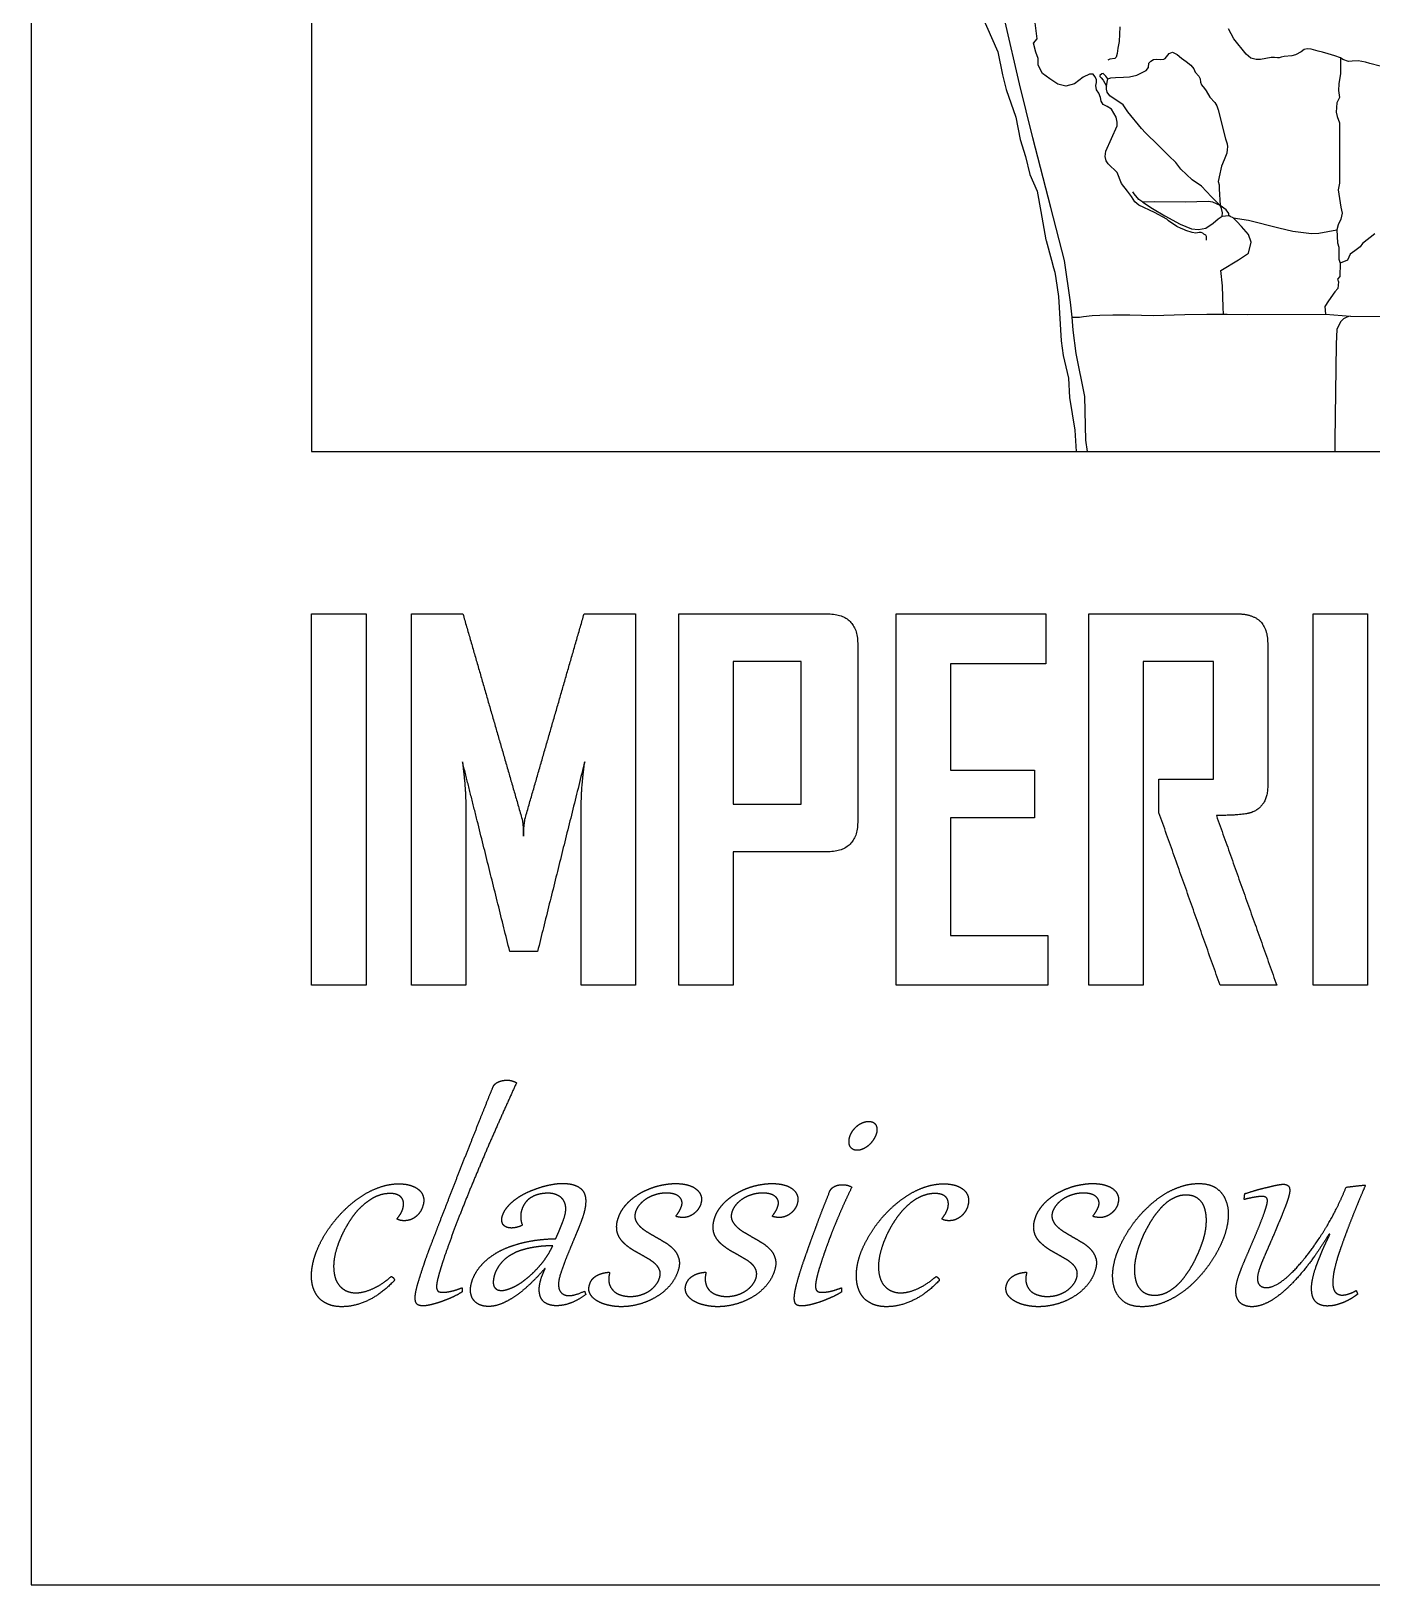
# Model space of a CAD drawing. Header units: millimetres. Extents: x 355 to 584, y 105 to 363.
# Drawn here: x 355.1 to 450.7, y 104.5 to 215.3 of the extents above; entities that cross this region are included whole.
import ezdxf

# ---------------------------------------------------------------- set-up
doc = ezdxf.new("R2010")
doc.units = ezdxf.units.MM
doc.header["$MEASUREMENT"] = 0
doc.layers.add('Default', color=18, linetype='Continuous', true_color=0x000000)

msp = doc.modelspace()

# ---------------------------------------------------------------- linework, layer by layer
at = {"color": 1, "true_color": 0xff0000}
for points in [[(422.87, 216.43), (424.04, 213.8), (424.38, 212.16), (424.64, 211.13), (425.33, 209.15), (425.62, 207.55), (426, 206.34), (426.31, 205.05), (426.84, 203.86), (427.09, 202.41), (427.46, 200.4), (427.47, 200.35), (427.85, 198.96), (428, 198.4), (428.09, 198.09), (428.18, 197.65), (428.37, 196.37), (428.56, 193.2), (428.7, 192.16), (429.08, 190.53), (429.14, 189.16), (429.53, 186.84), (429.61, 185.31)], [(430.42, 185.31), (430.32, 186.11), (430.24, 189.23), (429.63, 192.3), (429.41, 193.97), (429.33, 194.88), (429.22, 195.97), (428.78, 198.93), (427.81, 202.71), (426.53, 207.67), (425.58, 211.52), (424.57, 215.95), (424.73, 216.46)], [(432.74, 215.58), (432.69, 214.53), (432.59, 214.06), (432.54, 213.68), (432.48, 213.42), (432.38, 213.34), (432.02, 213.29), (431.88, 213.21)], [(451.28, 212.79), (450.54, 212.97), (450.24, 213.07), (449.72, 213.17), (449.28, 213.13), (449.03, 213.12), (448.62, 213.26), (448.45, 213.37), (448.06, 213.51), (447.59, 213.65), (447.17, 213.77), (446.87, 213.84), (446.36, 214), (446.09, 214.01), (445.87, 213.96), (445.65, 213.8), (445.25, 213.59), (444.98, 213.51), (444.44, 213.46), (444.22, 213.43), (444.08, 213.38), (443.97, 213.37), (443.76, 213.41), (443.51, 213.39), (442.76, 213.26), (442.45, 213.25), (442.06, 213.36), (441.73, 213.64), (440.85, 214.74), (440.47, 215.45)], [(431.88, 211.87), (432.1, 211.94), (432.42, 211.98), (433, 212), (433.41, 212.01), (433.95, 212.15), (434.61, 212.47), (434.78, 212.68), (434.81, 212.99), (434.93, 213.15), (435.13, 213.25), (435.35, 213.28), (435.66, 213.26), (435.86, 213.27), (435.97, 213.32), (436.24, 213.68), (436.48, 213.78), (436.82, 213.61), (437.13, 213.35), (437.47, 213.11), (437.8, 212.86), (438.01, 212.6), (438.1, 212.36), (438.36, 212.06), (438.45, 211.89), (438.48, 211.64), (438.56, 211.45), (438.77, 211.2), (438.88, 211.03), (439.15, 210.57), (439.51, 210.19), (439.65, 209.96), (439.74, 209.67), (440.27, 207.61), (440.38, 207.24), (440.41, 207.04), (440.39, 206.83), (440.35, 206.59), (440.17, 206.11), (439.97, 205.65), (439.92, 205.43), (439.87, 205.11), (439.75, 204.57), (439.81, 204.33), (439.81, 204.03), (439.89, 202.86)], [(448.45, 213.37), (448.46, 212.26), (448.34, 211.53), (448.32, 211.04), (448.39, 210.55), (448.19, 210.17), (448.14, 209.5), (448.21, 209.19), (448.39, 208.75), (448.39, 204.44), (448.29, 203.97), (448.48, 202.74), (448.58, 202.3), (448.48, 201.87), (448.29, 201.48), (448.19, 201.12)], [(439.89, 202.86), (439.27, 203.46), (438.56, 204.22), (437.88, 204.69), (437.09, 205.45), (436.72, 205.92), (436.23, 206.4), (435.46, 207.16), (434.56, 208.04), (434.27, 208.34), (433.31, 209.53), (432.96, 210.02), (432.02, 210.67), (431.82, 210.94), (431.78, 211.15), (431.77, 211.36), (431.86, 211.77), (431.88, 211.87), (431.73, 212.07), (431.55, 212.25), (431.44, 212.24), (431.31, 212.12), (431.31, 212.04), (431.41, 211.94), (431.55, 211.79), (431.67, 211.57), (431.77, 211.36)], [(440.81, 201.96), (440.6, 202.06), (440.51, 202.13), (440.5, 202.29), (440.31, 202.55), (439.89, 202.86), (439.36, 203.09), (439.03, 203.13), (437.41, 203.09), (435.19, 203.1), (434.37, 203.08), (434.09, 203.27), (433.75, 203.67), (433.66, 203.82)], [(434.37, 203.08), (435.06, 202.63), (435.95, 202.11), (437.04, 201.52), (437.84, 201.19), (438.33, 201.13), (438.85, 201.24), (439.39, 201.6), (439.74, 201.9), (440.03, 202.1), (440.51, 202.13)], [(440.03, 202.1), (440.05, 202.33), (439.98, 202.63), (439.89, 202.86)], [(440.13, 195.11), (440.09, 195.59), (440.05, 197.13), (439.92, 198.21), (441.18, 198.97), (441.91, 199.45), (442.08, 200.24), (441.89, 200.78), (441.4, 201.36), (441.07, 201.7), (440.81, 201.96), (441.9, 201.81), (444.07, 201.26), (445.05, 201.01), (446.39, 200.85), (446.92, 200.87), (448.19, 201.12), (448.25, 200.2), (448.33, 199.87), (448.35, 199.02), (448.43, 198.73), (448.4, 197.79), (448.24, 197.6), (448.32, 197.4), (448.28, 196.94), (448.06, 196.69), (447.6, 196.05), (447.35, 195.64), (447.4, 195.11)], [(450.91, 200.83), (450.02, 200.14), (449.86, 199.9), (449.47, 199.61), (449.15, 199.37), (448.95, 198.95), (448.43, 198.73)], [(429.33, 194.88), (429.85, 194.9), (430.14, 194.93), (430.75, 195.01), (431.3, 195.03), (432.24, 195.05), (433.44, 195.05), (435.1, 195.02), (437.37, 195.09), (438.94, 195.11), (440.13, 195.11), (440.38, 195.11), (441.8, 195.08), (447.4, 195.11), (449.18, 194.96)], [(449.18, 194.96), (449.03, 194.93), (448.86, 194.86), (448.68, 194.76), (448.48, 194.57), (448.19, 194.03), (448.16, 192.97), (448.06, 186.09), (448.05, 185.31)], [(449.18, 194.96), (454.34, 194.93)]]:
    msp.add_lwpolyline(points, dxfattribs=at)
at = {"color": 4, "true_color": 0x00ffff}
msp.add_lwpolyline([(438.91, 200.38), (438.91, 200.64), (438.87, 200.73), (438.72, 200.81), (438.65, 200.88), (438.52, 200.93), (438.39, 200.93), (438.15, 200.87), (437.88, 200.92), (437.44, 201.06), (437.29, 201.15), (437.1, 201.22), (436.79, 201.36), (436.19, 201.76), (436.07, 201.87), (435.21, 202.35), (434.08, 202.87), (433.8, 203.1), (433.57, 203.49), (433.27, 203.88), (432.85, 204.42), (432.53, 205.2), (431.9, 205.83), (431.75, 206.04), (431.69, 206.35), (431.73, 206.72), (432.53, 208.52), (432.55, 208.79), (432.47, 209.14), (432.13, 209.72), (431.83, 209.9), (431.55, 210.05), (431.41, 210.28), (431.36, 210.55), (431.24, 210.86), (431.07, 211.1), (431.01, 211.41), (431.06, 211.61), (431.07, 211.84), (430.95, 212.04), (430.82, 212.21), (430.57, 212.2), (430.12, 212), (429.49, 211.52), (428.88, 211.36), (428.32, 211.49), (427.75, 211.87), (427.23, 212.26), (426.91, 212.85), (426.91, 213.34), (426.75, 213.77), (426.59, 214.41), (426.84, 214.72), (426.7, 215.87)], dxfattribs=at)
at = {"layer": 'Default'}
msp.add_lwpolyline([(355.13, 104.52), (583.91, 104.52), (583.91, 362.5), (355.13, 362.5)], close=True, dxfattribs=at)
for points in [[(563.91, 185.31), (563.91, 342.5), (375.13, 342.5), (375.13, 185.31)], [(375.13, 185.31), (563.91, 185.31)]]:
    msp.add_lwpolyline(points, dxfattribs=at)
for points in [[(375.13, 147.26), (375.13, 160.5), (375.13, 173.74)], [(375.13, 173.74), (377.07, 173.74), (379.01, 173.74)], [(379.01, 173.74), (379.01, 160.5), (379.01, 147.26)], [(382.24, 147.26), (382.24, 160.5), (382.24, 173.74)], [(382.24, 173.74), (384.08, 173.74), (385.91, 173.74)], [(385.91, 173.74), (388.02, 166.42), (390.13, 159.1)], [(390.33, 159.1), (392.44, 166.42), (394.55, 173.74)], [(394.55, 173.74), (396.39, 173.74), (398.22, 173.74)], [(398.22, 173.74), (398.22, 160.5), (398.22, 147.26)], [(401.29, 147.26), (401.29, 160.5), (401.29, 173.74)], [(401.29, 173.74), (406.62, 173.74), (411.96, 173.74)], [(411.96, 173.74), (414.01, 173.7), (414.05, 171.65)], [(416.79, 147.26), (416.79, 160.5), (416.79, 173.74)], [(416.79, 173.74), (422.12, 173.74), (427.45, 173.74)], [(427.45, 173.74), (427.45, 171.96), (427.45, 170.18)], [(430.52, 147.26), (430.52, 160.5), (430.52, 173.74)], [(430.52, 173.74), (435.85, 173.74), (441.18, 173.74)], [(441.18, 173.74), (443.27, 173.7), (443.27, 171.65)], [(446.5, 147.26), (446.5, 160.5), (446.5, 173.74)], [(446.5, 173.74), (448.44, 173.74), (450.38, 173.74)], [(450.38, 173.74), (450.38, 160.5), (450.38, 147.26)], [(414.05, 171.65), (414.05, 165.26), (414.05, 158.87)], [(443.27, 171.65), (443.27, 166.55), (443.27, 161.46)], [(410.01, 170.35), (407.59, 170.35), (405.17, 170.35)], [(405.17, 170.35), (405.17, 165.26), (405.17, 160.17)], [(410.01, 160.17), (410.01, 165.26), (410.01, 170.35)], [(427.45, 170.18), (424.06, 170.18), (420.67, 170.18)], [(420.67, 170.18), (420.67, 166.39), (420.67, 162.6)], [(439.4, 170.35), (436.9, 170.35), (434.39, 170.35)], [(434.39, 170.35), (434.39, 158.8), (434.39, 147.26)], [(439.4, 161.95), (439.4, 166.15), (439.4, 170.35)], [(389.25, 149.68), (387.57, 156.44), (385.88, 163.2)], [(385.88, 163.2), (386.11, 161.32), (386.11, 160.32)], [(394.59, 163.2), (392.91, 156.44), (391.23, 149.68)], [(394.35, 160.32), (394.35, 161.35), (394.59, 163.2)], [(420.67, 162.6), (423.66, 162.6), (426.64, 162.6)], [(426.64, 162.6), (426.64, 160.9), (426.64, 159.21)], [(435.52, 159.56), (435.52, 160.76), (435.52, 161.95)], [(435.52, 161.95), (437.46, 161.95), (439.4, 161.95)], [(443.27, 161.46), (443.27, 160.05), (442.15, 159.59)], [(386.11, 160.32), (386.11, 153.79), (386.11, 147.26)], [(394.35, 147.26), (394.35, 153.79), (394.35, 160.32)], [(405.17, 160.17), (407.59, 160.17), (410.01, 160.17)], [(439.88, 147.26), (437.7, 153.41), (435.52, 159.56)], [(442.15, 159.59), (441.55, 159.37), (439.61, 159.37)], [(390.13, 159.1), (390.2, 158.86), (390.23, 157.9)], [(390.23, 157.9), (390.23, 158.32), (390.33, 159.1)], [(414.05, 158.87), (414.01, 156.82), (411.96, 156.78)], [(426.64, 159.21), (423.66, 159.21), (420.67, 159.21)], [(420.67, 159.21), (420.67, 155.01), (420.67, 150.81)], [(439.61, 159.37), (441.76, 153.31), (443.92, 147.26)], [(411.96, 156.78), (408.56, 156.78), (405.17, 156.78)], [(405.17, 156.78), (405.17, 152.02), (405.17, 147.26)], [(420.67, 150.81), (424.14, 150.81), (427.61, 150.81)], [(427.61, 150.81), (427.61, 149.03), (427.61, 147.26)], [(391.23, 149.68), (390.24, 149.68), (389.25, 149.68)], [(379.01, 147.26), (377.07, 147.26), (375.13, 147.26)], [(386.11, 147.26), (384.18, 147.26), (382.24, 147.26)], [(398.22, 147.26), (396.29, 147.26), (394.35, 147.26)], [(405.17, 147.26), (403.23, 147.26), (401.29, 147.26)], [(427.61, 147.26), (422.2, 147.26), (416.79, 147.26)], [(434.39, 147.26), (432.46, 147.26), (430.52, 147.26)], [(443.92, 147.26), (441.9, 147.26), (439.88, 147.26)], [(450.38, 147.26), (448.44, 147.26), (446.5, 147.26)], [(387.47, 138.56), (387.79, 139.36), (388.04, 139.97)], [(388.04, 139.97), (388.09, 140.11), (388.2, 140.22)], [(388.2, 140.22), (388.31, 140.32), (388.45, 140.38)], [(388.45, 140.38), (388.59, 140.44), (388.75, 140.47)], [(388.75, 140.47), (388.91, 140.5), (389.07, 140.5)], [(389.73, 140.31), (389.28, 139.32), (388.81, 138.28)], [(389.07, 140.5), (389.41, 140.5), (389.73, 140.31)], [(386.8, 136.86), (387.15, 137.76), (387.47, 138.56)], [(388.81, 138.28), (388.35, 137.24), (387.88, 136.18)], [(414.08, 137.29), (414.27, 137.43), (414.46, 137.49)], [(414.46, 137.49), (414.65, 137.56), (414.82, 137.56)], [(414.82, 137.56), (415.01, 137.56), (415.15, 137.49)], [(415.15, 137.49), (415.28, 137.42), (415.35, 137.29)], [(386.06, 135), (386.44, 135.96), (386.8, 136.86)], [(413.43, 136.12), (413.43, 136.3), (413.49, 136.49)], [(413.49, 136.49), (413.58, 136.75), (413.74, 136.95)], [(413.74, 136.95), (413.89, 137.15), (414.08, 137.29)], [(415.36, 136.63), (415.29, 136.43), (415.15, 136.23)], [(415.35, 137.29), (415.42, 137.16), (415.42, 136.99)], [(415.42, 136.99), (415.43, 136.83), (415.36, 136.63)], [(387.88, 136.18), (387.42, 135.11), (386.97, 134.04)], [(413.49, 135.81), (413.42, 135.95), (413.43, 136.12)], [(413.68, 135.59), (413.56, 135.67), (413.49, 135.81)], [(414.02, 135.5), (413.81, 135.5), (413.68, 135.59)], [(414.44, 135.6), (414.23, 135.5), (414.02, 135.5)], [(414.84, 135.86), (414.65, 135.7), (414.44, 135.6)], [(415.15, 136.23), (415.02, 136.03), (414.84, 135.86)], [(385.31, 133.08), (385.67, 134.03), (386.06, 135)], [(386.97, 134.04), (386.52, 132.97), (386.1, 131.93)], [(380.07, 132.9), (380.71, 133.11), (381.35, 133.11)], [(381.35, 133.11), (381.82, 133.11), (382.2, 132.99)], [(382.2, 132.99), (382.57, 132.87), (382.8, 132.66)], [(384.6, 131.25), (384.94, 132.14), (385.31, 133.08)], [(391.4, 132.85), (391.83, 132.99), (392.25, 133.06)], [(392.25, 133.06), (392.66, 133.14), (392.99, 133.14)], [(392.99, 133.14), (393.6, 133.14), (393.98, 132.97)], [(393.98, 132.97), (394.36, 132.81), (394.53, 132.5)], [(399.49, 132.86), (399.9, 133), (400.3, 133.06)], [(400.3, 133.06), (400.71, 133.13), (401.07, 133.13)], [(401.07, 133.13), (401.53, 133.13), (401.92, 133.03)], [(401.92, 133.03), (402.3, 132.93), (402.54, 132.73)], [(406.36, 132.86), (406.77, 133), (407.17, 133.06)], [(407.17, 133.06), (407.58, 133.13), (407.94, 133.13)], [(407.94, 133.13), (408.41, 133.13), (408.79, 133.03)], [(408.79, 133.03), (409.17, 132.93), (409.42, 132.73)], [(412.21, 132.79), (412.32, 132.9), (412.45, 132.95)], [(412.45, 132.95), (412.58, 133.01), (412.72, 133.03)], [(412.72, 133.03), (412.85, 133.05), (412.95, 133.05)], [(412.95, 133.05), (413.34, 133.05), (413.63, 132.87)], [(418.9, 132.9), (419.54, 133.11), (420.18, 133.11)], [(420.18, 133.11), (420.66, 133.11), (421.03, 132.99)], [(421.03, 132.99), (421.4, 132.87), (421.63, 132.66)], [(429.21, 132.86), (429.62, 133), (430.03, 133.06)], [(430.03, 133.06), (430.43, 133.13), (430.79, 133.13)], [(430.79, 133.13), (431.26, 133.13), (431.64, 133.03)], [(431.64, 133.03), (432.02, 132.93), (432.27, 132.73)], [(437.06, 132.91), (437.7, 133.13), (438.37, 133.13)], [(438.37, 133.13), (439.11, 133.13), (439.58, 132.82)], [(443.44, 132.91), (443.79, 133), (444.03, 133.04)], [(444.03, 133.04), (444.26, 133.08), (444.37, 133.08)], [(444.37, 133.08), (444.58, 133.08), (444.69, 133)], [(444.69, 133), (444.8, 132.93), (444.83, 132.78)], [(448.86, 132.87), (449.5, 132.95), (450.15, 133.02)], [(450.24, 133.02), (450, 132.46), (449.74, 131.84)], [(450.15, 133.02), (450.19, 133.02), (450.24, 133.02)], [(377.71, 131.47), (378.25, 131.96), (378.84, 132.33)], [(379.08, 131.82), (378.71, 131.54), (378.38, 131.18)], [(378.84, 132.33), (379.43, 132.69), (380.07, 132.9)], [(379.86, 132.26), (379.45, 132.1), (379.08, 131.82)], [(380.73, 132.42), (380.28, 132.42), (379.86, 132.26)], [(381.25, 132.33), (381.05, 132.42), (380.73, 132.42)], [(381.56, 132.09), (381.46, 132.24), (381.25, 132.33)], [(381.68, 131.73), (381.67, 131.93), (381.56, 132.09)], [(382.8, 132.66), (383.03, 132.45), (383.1, 132.15)], [(383.1, 132.15), (383.17, 131.85), (383.04, 131.48)], [(386.1, 131.93), (385.68, 130.88), (385.3, 129.88)], [(389.12, 131.51), (389.39, 131.82), (389.75, 132.07)], [(389.75, 132.07), (390.11, 132.32), (390.54, 132.52)], [(390.73, 132.11), (390.5, 131.96), (390.35, 131.75)], [(390.54, 132.52), (390.97, 132.71), (391.4, 132.85)], [(391.27, 132.35), (390.96, 132.26), (390.73, 132.11)], [(392, 132.44), (391.59, 132.44), (391.27, 132.35)], [(392.58, 132.33), (392.31, 132.44), (392, 132.44)], [(393.03, 132.01), (392.85, 132.23), (392.58, 132.33)], [(393.24, 131.46), (393.2, 131.79), (393.03, 132.01)], [(394.53, 132.5), (394.69, 132.19), (394.66, 131.74)], [(397.38, 131.43), (397.64, 131.77), (397.97, 132.04)], [(397.97, 132.04), (398.31, 132.31), (398.69, 132.52)], [(399, 132.05), (398.71, 131.86), (398.51, 131.63)], [(398.69, 132.52), (399.08, 132.72), (399.49, 132.86)], [(399.65, 132.34), (399.29, 132.23), (399, 132.05)], [(400.43, 132.45), (400.01, 132.45), (399.65, 132.34)], [(400.89, 132.4), (400.66, 132.45), (400.43, 132.45)], [(401.27, 132.23), (401.11, 132.35), (400.89, 132.4)], [(401.5, 131.93), (401.43, 132.12), (401.27, 132.23)], [(401.48, 131.48), (401.57, 131.75), (401.5, 131.93)], [(402.54, 132.73), (402.79, 132.53), (402.88, 132.26)], [(402.88, 132.26), (402.97, 131.98), (402.85, 131.62)], [(404.25, 131.43), (404.51, 131.77), (404.85, 132.04)], [(404.85, 132.04), (405.18, 132.31), (405.57, 132.52)], [(405.87, 132.05), (405.58, 131.86), (405.38, 131.63)], [(405.57, 132.52), (405.95, 132.72), (406.36, 132.86)], [(406.52, 132.34), (406.16, 132.23), (405.87, 132.05)], [(407.3, 132.45), (406.89, 132.45), (406.52, 132.34)], [(407.76, 132.4), (407.53, 132.45), (407.3, 132.45)], [(408.14, 132.23), (407.98, 132.35), (407.76, 132.4)], [(408.37, 131.93), (408.3, 132.12), (408.14, 132.23)], [(408.35, 131.48), (408.44, 131.75), (408.37, 131.93)], [(409.42, 132.73), (409.66, 132.53), (409.75, 132.26)], [(409.75, 132.26), (409.84, 131.98), (409.72, 131.62)], [(411.47, 131.08), (411.74, 131.78), (412.04, 132.53)], [(412.04, 132.53), (412.1, 132.69), (412.21, 132.79)], [(413.63, 132.87), (413.3, 132.2), (413, 131.53)], [(416.54, 131.47), (417.08, 131.96), (417.67, 132.33)], [(417.91, 131.82), (417.54, 131.54), (417.22, 131.18)], [(417.67, 132.33), (418.27, 132.69), (418.9, 132.9)], [(418.7, 132.26), (418.28, 132.1), (417.91, 131.82)], [(419.57, 132.42), (419.11, 132.42), (418.7, 132.26)], [(420.09, 132.33), (419.88, 132.42), (419.57, 132.42)], [(420.4, 132.09), (420.29, 132.24), (420.09, 132.33)], [(420.51, 131.73), (420.5, 131.93), (420.4, 132.09)], [(421.63, 132.66), (421.86, 132.45), (421.93, 132.15)], [(421.93, 132.15), (422, 131.85), (421.88, 131.48)], [(427.11, 131.43), (427.36, 131.77), (427.7, 132.04)], [(427.7, 132.04), (428.03, 132.31), (428.42, 132.52)], [(428.72, 132.05), (428.43, 131.86), (428.24, 131.63)], [(428.42, 132.52), (428.81, 132.72), (429.21, 132.86)], [(429.38, 132.34), (429.01, 132.23), (428.72, 132.05)], [(430.15, 132.45), (429.74, 132.45), (429.38, 132.34)], [(430.61, 132.4), (430.39, 132.45), (430.15, 132.45)], [(430.99, 132.23), (430.83, 132.35), (430.61, 132.4)], [(431.22, 131.93), (431.15, 132.12), (430.99, 132.23)], [(431.21, 131.48), (431.29, 131.75), (431.22, 131.93)], [(432.27, 132.73), (432.51, 132.53), (432.6, 132.26)], [(432.6, 132.26), (432.69, 131.98), (432.57, 131.62)], [(434.73, 131.45), (435.25, 131.95), (435.84, 132.33)], [(435.84, 132.33), (436.42, 132.7), (437.06, 132.91)], [(436.64, 132.13), (436.25, 131.95), (435.91, 131.64)], [(437.45, 132.31), (437.03, 132.31), (436.64, 132.13)], [(438.12, 132.17), (437.84, 132.31), (437.45, 132.31)], [(438.57, 131.79), (438.39, 132.03), (438.12, 132.17)], [(439.58, 132.82), (440.05, 132.5), (440.26, 131.98)], [(440.26, 131.98), (440.48, 131.47), (440.46, 130.81)], [(441.59, 131.99), (441.61, 132.2), (441.64, 132.41)], [(442.31, 132.15), (441.97, 132.09), (441.59, 131.99)], [(441.64, 132.41), (442.18, 132.58), (442.63, 132.71)], [(442.84, 132.21), (442.65, 132.21), (442.31, 132.15)], [(442.63, 132.71), (443.09, 132.83), (443.44, 132.91)], [(443.14, 132.15), (443.04, 132.21), (442.84, 132.21)], [(443.25, 131.97), (443.23, 132.09), (443.14, 132.15)], [(443.22, 131.66), (443.26, 131.85), (443.25, 131.97)], [(444.7, 131.96), (444.56, 131.57), (444.38, 131.12)], [(444.82, 132.43), (444.78, 132.23), (444.7, 131.96)], [(444.83, 132.78), (444.86, 132.63), (444.82, 132.43)], [(447.5, 130.11), (448.26, 131.39), (448.86, 132.87)], [(449.74, 131.84), (449.49, 131.22), (449.24, 130.6)], [(376.72, 130.41), (377.17, 130.98), (377.71, 131.47)], [(378.38, 131.18), (378.06, 130.81), (377.8, 130.39)], [(381.23, 130.65), (381.5, 130.97), (381.62, 131.3)], [(381.62, 131.3), (381.69, 131.53), (381.68, 131.73)], [(382.52, 130.74), (382.34, 130.61), (382.14, 130.54)], [(382.83, 131.06), (382.69, 130.87), (382.52, 130.74)], [(383.04, 131.48), (382.96, 131.24), (382.83, 131.06)], [(383.97, 129.62), (384.25, 130.37), (384.6, 131.25)], [(388.68, 130.49), (388.67, 130.66), (388.74, 130.87)], [(388.74, 130.87), (388.86, 131.21), (389.12, 131.51)], [(390.12, 131.3), (390.02, 131.03), (390.03, 130.74)], [(390.03, 130.74), (390.03, 130.46), (390.14, 130.19)], [(390.35, 131.75), (390.2, 131.54), (390.12, 131.3)], [(393.12, 130.66), (393.27, 131.12), (393.24, 131.46)], [(394.45, 130.74), (394.32, 130.35), (394.13, 129.89)], [(394.66, 131.74), (394.64, 131.3), (394.45, 130.74)], [(396.99, 130.69), (397.13, 131.1), (397.38, 131.43)], [(398.23, 131.15), (398.12, 130.83), (398.2, 130.57)], [(398.51, 131.63), (398.31, 131.4), (398.23, 131.15)], [(401.11, 130.84), (401.26, 131.03), (401.35, 131.19)], [(401.11, 130.78), (401.11, 130.81), (401.11, 130.84)], [(401.6, 130.71), (401.35, 130.71), (401.11, 130.78)], [(401.35, 131.19), (401.43, 131.35), (401.48, 131.48)], [(402.07, 130.81), (401.86, 130.71), (401.6, 130.71)], [(402.44, 131.04), (402.29, 130.9), (402.07, 130.81)], [(402.7, 131.33), (402.6, 131.18), (402.44, 131.04)], [(402.85, 131.62), (402.8, 131.49), (402.7, 131.33)], [(403.86, 130.69), (404, 131.1), (404.25, 131.43)], [(405.1, 131.15), (404.99, 130.83), (405.07, 130.57)], [(405.38, 131.63), (405.19, 131.4), (405.1, 131.15)], [(407.98, 130.84), (408.13, 131.03), (408.22, 131.19)], [(407.98, 130.78), (407.98, 130.81), (407.98, 130.84)], [(408.47, 130.71), (408.22, 130.71), (407.98, 130.78)], [(408.22, 131.19), (408.31, 131.35), (408.35, 131.48)], [(408.95, 130.81), (408.73, 130.71), (408.47, 130.71)], [(409.32, 131.04), (409.16, 130.9), (408.95, 130.81)], [(409.57, 131.33), (409.47, 131.18), (409.32, 131.04)], [(409.72, 131.62), (409.67, 131.49), (409.57, 131.33)], [(410.97, 129.74), (411.2, 130.38), (411.47, 131.08)], [(413, 131.53), (412.71, 130.87), (412.45, 130.24)], [(415.55, 130.41), (416, 130.98), (416.54, 131.47)], [(417.22, 131.18), (416.9, 130.81), (416.63, 130.39)], [(420.06, 130.65), (420.33, 130.97), (420.45, 131.3)], [(420.45, 131.3), (420.52, 131.53), (420.51, 131.73)], [(421.35, 130.74), (421.17, 130.61), (420.97, 130.54)], [(421.66, 131.06), (421.52, 130.87), (421.35, 130.74)], [(421.88, 131.48), (421.8, 131.24), (421.66, 131.06)], [(426.71, 130.69), (426.85, 131.1), (427.11, 131.43)], [(427.95, 131.15), (427.84, 130.83), (427.93, 130.57)], [(428.24, 131.63), (428.04, 131.4), (427.95, 131.15)], [(430.83, 130.84), (430.98, 131.03), (431.07, 131.19)], [(430.83, 130.78), (430.83, 130.81), (430.83, 130.84)], [(431.32, 130.71), (431.08, 130.71), (430.83, 130.78)], [(431.07, 131.19), (431.16, 131.35), (431.21, 131.48)], [(431.8, 130.81), (431.59, 130.71), (431.32, 130.71)], [(432.17, 131.04), (432.01, 130.9), (431.8, 130.81)], [(432.43, 131.33), (432.33, 131.18), (432.17, 131.04)], [(432.57, 131.62), (432.53, 131.49), (432.43, 131.33)], [(433.77, 130.39), (434.2, 130.95), (434.73, 131.45)], [(435.29, 130.95), (435, 130.56), (434.77, 130.14)], [(435.91, 131.64), (435.58, 131.34), (435.29, 130.95)], [(438.82, 131.21), (438.75, 131.54), (438.57, 131.79)], [(438.9, 130.51), (438.9, 130.88), (438.82, 131.21)], [(440.46, 130.81), (440.43, 130.15), (440.2, 129.46)], [(442.6, 129.93), (442.87, 130.58), (443.09, 131.22)], [(443.09, 131.22), (443.17, 131.47), (443.22, 131.66)], [(444.38, 131.12), (444.2, 130.66), (444, 130.2)], [(375.92, 129.23), (376.27, 129.84), (376.72, 130.41)], [(377.8, 130.39), (377.53, 129.97), (377.32, 129.53)], [(381.23, 130.59), (381.23, 130.62), (381.23, 130.65)], [(381.47, 130.5), (381.35, 130.53), (381.23, 130.59)], [(381.73, 130.48), (381.6, 130.48), (381.47, 130.5)], [(382.14, 130.54), (381.94, 130.48), (381.73, 130.48)], [(383.47, 128.31), (383.68, 128.87), (383.97, 129.62)], [(385.3, 129.88), (384.93, 128.88), (384.61, 127.96)], [(388.78, 130.2), (388.7, 130.32), (388.68, 130.49)], [(389.02, 130.02), (388.87, 130.09), (388.78, 130.2)], [(389.37, 129.96), (389.17, 129.96), (389.02, 130.02)], [(390.1, 130.13), (389.71, 129.96), (389.37, 129.96)], [(390.14, 130.19), (390.12, 130.16), (390.1, 130.13)], [(392.52, 129.19), (392.69, 129.55), (392.83, 129.9)], [(392.83, 129.9), (392.97, 130.24), (393.12, 130.66)], [(394.13, 129.89), (393.94, 129.43), (393.73, 128.93)], [(396.87, 130.01), (396.86, 130.32), (396.99, 130.69)], [(396.98, 129.46), (396.87, 129.71), (396.87, 130.01)], [(398.2, 130.57), (398.29, 130.32), (398.49, 130.11)], [(398.49, 130.11), (398.7, 129.89), (399, 129.71)], [(399, 129.71), (399.3, 129.52), (399.64, 129.33)], [(403.74, 130.01), (403.74, 130.32), (403.86, 130.69)], [(403.85, 129.46), (403.75, 129.71), (403.74, 130.01)], [(405.07, 130.57), (405.16, 130.32), (405.37, 130.11)], [(405.37, 130.11), (405.57, 129.89), (405.87, 129.71)], [(405.87, 129.71), (406.18, 129.52), (406.51, 129.33)], [(410.54, 128.56), (410.73, 129.11), (410.97, 129.74)], [(412.45, 130.24), (412.19, 129.62), (411.99, 129.06)], [(414.76, 129.23), (415.1, 129.84), (415.55, 130.41)], [(416.63, 130.39), (416.36, 129.97), (416.15, 129.53)], [(420.06, 130.59), (420.06, 130.62), (420.06, 130.65)], [(420.31, 130.5), (420.18, 130.53), (420.06, 130.59)], [(420.56, 130.48), (420.43, 130.48), (420.31, 130.5)], [(420.97, 130.54), (420.77, 130.48), (420.56, 130.48)], [(426.59, 130.01), (426.59, 130.32), (426.71, 130.69)], [(426.7, 129.46), (426.6, 129.71), (426.59, 130.01)], [(427.93, 130.57), (428.01, 130.32), (428.22, 130.11)], [(428.22, 130.11), (428.43, 129.89), (428.73, 129.71)], [(428.73, 129.71), (429.03, 129.52), (429.36, 129.33)], [(433.01, 129.21), (433.34, 129.82), (433.77, 130.39)], [(434.77, 130.14), (434.53, 129.73), (434.35, 129.32)], [(438.61, 128.92), (438.75, 129.32), (438.83, 129.73)], [(438.83, 129.73), (438.9, 130.13), (438.9, 130.51)], [(442.07, 128.67), (442.33, 129.28), (442.6, 129.93)], [(444, 130.2), (443.81, 129.73), (443.61, 129.27)], [(445.91, 127.81), (446.73, 128.83), (447.5, 130.11)], [(449.24, 130.6), (449, 129.98), (448.78, 129.39)], [(375.37, 128), (375.58, 128.61), (375.92, 129.23)], [(376.97, 128.67), (376.71, 127.92), (376.7, 127.3)], [(377.32, 129.53), (377.11, 129.09), (376.97, 128.67)], [(388.85, 128.47), (389.4, 128.71), (390.01, 128.87)], [(390.58, 128.51), (390.17, 128.42), (389.79, 128.27)], [(390.01, 128.87), (390.61, 129.03), (391.25, 129.11)], [(391.44, 128.65), (391, 128.6), (390.58, 128.51)], [(391.25, 129.11), (391.89, 129.19), (392.52, 129.19)], [(392.31, 128.7), (391.88, 128.69), (391.44, 128.65)], [(391.87, 127.9), (392.13, 128.29), (392.31, 128.7)], [(393.73, 128.93), (393.52, 128.42), (393.3, 127.89)], [(397.27, 129.01), (397.08, 129.21), (396.98, 129.46)], [(397.68, 128.63), (397.45, 128.8), (397.27, 129.01)], [(398.18, 128.3), (397.91, 128.45), (397.68, 128.63)], [(399.64, 129.33), (400.01, 129.12), (400.37, 128.9)], [(400.37, 128.9), (400.73, 128.67), (400.98, 128.39)], [(404.14, 129.01), (403.96, 129.21), (403.85, 129.46)], [(404.56, 128.63), (404.32, 128.8), (404.14, 129.01)], [(405.05, 128.3), (404.79, 128.45), (404.56, 128.63)], [(406.51, 129.33), (406.88, 129.12), (407.24, 128.9)], [(407.24, 128.9), (407.6, 128.67), (407.85, 128.39)], [(410.19, 127.57), (410.35, 128.01), (410.54, 128.56)], [(411.99, 129.06), (411.78, 128.5), (411.63, 128.06)], [(414.2, 128), (414.41, 128.61), (414.76, 129.23)], [(415.8, 128.67), (415.55, 127.92), (415.53, 127.3)], [(416.15, 129.53), (415.94, 129.09), (415.8, 128.67)], [(426.99, 129.01), (426.81, 129.21), (426.7, 129.46)], [(427.41, 128.63), (427.18, 128.8), (426.99, 129.01)], [(427.9, 128.3), (427.64, 128.45), (427.41, 128.63)], [(429.36, 129.33), (429.73, 129.12), (430.09, 128.9)], [(430.09, 128.9), (430.46, 128.67), (430.7, 128.39)], [(432.48, 128.02), (432.68, 128.6), (433.01, 129.21)], [(434.06, 128.57), (433.93, 128.17), (433.85, 127.76)], [(434.35, 129.32), (434.18, 128.91), (434.06, 128.57)], [(438.32, 128.17), (438.49, 128.57), (438.61, 128.92)], [(440.2, 129.46), (440, 128.87), (439.67, 128.27)], [(441.58, 127.52), (441.81, 128.06), (442.07, 128.67)], [(443.61, 129.27), (443.41, 128.8), (443.23, 128.39)], [(447.64, 129.53), (446.75, 128.07), (445.95, 127.08)], [(447.1, 128.18), (447.21, 128.46), (447.36, 128.79)], [(447.36, 128.79), (447.52, 129.12), (447.7, 129.52)], [(447.7, 129.52), (447.67, 129.53), (447.64, 129.53)], [(448.78, 129.39), (448.56, 128.79), (448.39, 128.29)], [(375.16, 127.1), (375.22, 127.54), (375.37, 128)], [(382.71, 126.03), (382.88, 126.61), (383.16, 127.44)], [(383.16, 127.44), (383.26, 127.75), (383.47, 128.31)], [(384.61, 127.96), (384.42, 127.38), (384.29, 126.97)], [(387.08, 127.14), (387.41, 127.56), (387.86, 127.89)], [(387.86, 127.89), (388.31, 128.23), (388.85, 128.47)], [(389.1, 127.89), (388.79, 127.67), (388.55, 127.36)], [(389.79, 128.27), (389.41, 128.12), (389.1, 127.89)], [(391.28, 127.15), (391.6, 127.5), (391.87, 127.9)], [(393.3, 127.89), (393.09, 127.35), (392.91, 126.82)], [(398.7, 128.01), (398.44, 128.16), (398.18, 128.3)], [(399.26, 127.68), (398.99, 127.84), (398.7, 128.01)], [(399.7, 127.32), (399.53, 127.51), (399.26, 127.68)], [(400.98, 128.39), (401.22, 128.1), (401.31, 127.73)], [(401.31, 127.73), (401.4, 127.36), (401.23, 126.86)], [(405.57, 128.01), (405.31, 128.16), (405.05, 128.3)], [(406.13, 127.68), (405.86, 127.84), (405.57, 128.01)], [(406.58, 127.32), (406.4, 127.51), (406.13, 127.68)], [(407.85, 128.39), (408.1, 128.1), (408.18, 127.73)], [(408.18, 127.73), (408.27, 127.36), (408.1, 126.86)], [(409.79, 126.3), (409.94, 126.83), (410.19, 127.57)], [(411.63, 128.06), (411.42, 127.45), (411.29, 127.02)], [(413.99, 127.1), (414.05, 127.54), (414.2, 128)], [(428.42, 128.01), (428.16, 128.16), (427.9, 128.3)], [(428.98, 127.68), (428.71, 127.84), (428.42, 128.01)], [(429.43, 127.32), (429.25, 127.51), (428.98, 127.68)], [(430.7, 128.39), (430.95, 128.1), (431.04, 127.73)], [(431.04, 127.73), (431.12, 127.36), (430.95, 126.86)], [(432.22, 126.67), (432.25, 127.33), (432.48, 128.02)], [(433.85, 127.76), (433.77, 127.36), (433.77, 126.98)], [(437.91, 127.34), (438.14, 127.76), (438.32, 128.17)], [(439.67, 128.27), (439.34, 127.66), (438.9, 127.09)], [(441.21, 126.57), (441.35, 126.98), (441.58, 127.52)], [(442.9, 127.63), (442.76, 127.28), (442.68, 127.05)], [(443.23, 128.39), (443.05, 127.98), (442.9, 127.63)], [(444.39, 126.25), (445.09, 126.78), (445.91, 127.81)], [(446.69, 127.13), (446.78, 127.38), (446.88, 127.64)], [(446.88, 127.64), (446.98, 127.89), (447.1, 128.18)], [(448.39, 128.29), (448.07, 127.34), (447.97, 126.74)], [(375.13, 126.25), (375.09, 126.65), (375.16, 127.1)], [(376.7, 127.3), (376.69, 126.69), (376.87, 126.25)], [(379.45, 125.62), (380.09, 125.89), (380.81, 126.51)], [(380.81, 126.51), (380.84, 126.49), (380.89, 126.46)], [(380.89, 126.46), (380.93, 126.43), (380.96, 126.39)], [(380.96, 126.39), (381, 126.35), (381.02, 126.31)], [(381.02, 126.31), (381.04, 126.27), (381.02, 126.23)], [(384.29, 126.97), (384.17, 126.55), (384.1, 126.27)], [(386.57, 126.21), (386.75, 126.72), (387.08, 127.14)], [(388.17, 126.65), (388.1, 126.42), (388.08, 126.22)], [(388.55, 127.36), (388.31, 127.05), (388.17, 126.65)], [(389.92, 125.97), (390.26, 126.19), (390.61, 126.49)], [(390.61, 126.49), (390.96, 126.79), (391.28, 127.15)], [(391.75, 127.08), (391.33, 126.58), (390.83, 126.1)], [(391.35, 125.57), (391.35, 125.95), (391.52, 126.46)], [(391.52, 126.46), (391.58, 126.61), (391.64, 126.76)], [(391.64, 126.76), (391.7, 126.91), (391.78, 127.08)], [(391.78, 127.08), (391.77, 127.08), (391.75, 127.08)], [(392.91, 126.82), (392.62, 125.98), (392.79, 125.56)], [(394.95, 125.96), (395.02, 126.19), (395.17, 126.35)], [(395.17, 126.35), (395.32, 126.5), (395.51, 126.6)], [(395.51, 126.6), (395.71, 126.7), (395.92, 126.75)], [(395.92, 126.75), (396.13, 126.8), (396.34, 126.81)], [(396.37, 126.77), (396.26, 126.32), (396.34, 126)], [(396.34, 126.81), (396.35, 126.79), (396.37, 126.77)], [(399.59, 125.82), (399.81, 126.06), (399.91, 126.35)], [(399.95, 126.9), (399.88, 127.13), (399.7, 127.32)], [(399.91, 126.35), (400.02, 126.66), (399.95, 126.9)], [(401.23, 126.86), (401.02, 126.26), (400.6, 125.79)], [(401.82, 125.96), (401.9, 126.19), (402.05, 126.35)], [(402.05, 126.35), (402.19, 126.5), (402.39, 126.6)], [(402.39, 126.6), (402.58, 126.7), (402.79, 126.75)], [(402.79, 126.75), (403, 126.8), (403.21, 126.81)], [(403.24, 126.77), (403.13, 126.32), (403.22, 126)], [(403.21, 126.81), (403.22, 126.79), (403.24, 126.77)], [(406.47, 125.82), (406.68, 126.06), (406.79, 126.35)], [(406.82, 126.9), (406.76, 127.13), (406.58, 127.32)], [(406.79, 126.35), (406.89, 126.66), (406.82, 126.9)], [(408.1, 126.86), (407.9, 126.26), (407.47, 125.79)], [(409.58, 125.43), (409.64, 125.78), (409.79, 126.3)], [(411.1, 126.28), (411.04, 125.99), (411.04, 125.81)], [(411.29, 127.02), (411.16, 126.58), (411.1, 126.28)], [(413.97, 126.25), (413.93, 126.65), (413.99, 127.1)], [(415.53, 127.3), (415.52, 126.69), (415.7, 126.25)], [(418.28, 125.62), (418.92, 125.89), (419.64, 126.51)], [(419.64, 126.51), (419.67, 126.49), (419.72, 126.46)], [(419.72, 126.46), (419.76, 126.43), (419.8, 126.39)], [(419.8, 126.39), (419.83, 126.35), (419.85, 126.31)], [(419.85, 126.31), (419.87, 126.27), (419.86, 126.23)], [(424.67, 125.96), (424.75, 126.19), (424.9, 126.35)], [(424.9, 126.35), (425.05, 126.5), (425.24, 126.6)], [(425.24, 126.6), (425.43, 126.7), (425.64, 126.75)], [(425.64, 126.75), (425.85, 126.8), (426.06, 126.81)], [(426.09, 126.77), (425.98, 126.32), (426.07, 126)], [(426.06, 126.81), (426.08, 126.79), (426.09, 126.77)], [(429.32, 125.82), (429.54, 126.06), (429.64, 126.35)], [(429.68, 126.9), (429.61, 127.13), (429.43, 127.32)], [(429.64, 126.35), (429.74, 126.66), (429.68, 126.9)], [(430.95, 126.86), (430.75, 126.26), (430.32, 125.79)], [(432.41, 125.49), (432.2, 126.01), (432.22, 126.67)], [(433.77, 126.98), (433.77, 126.6), (433.85, 126.27)], [(436.76, 125.84), (437.1, 126.14), (437.39, 126.54)], [(437.39, 126.54), (437.67, 126.93), (437.91, 127.34)], [(438.9, 127.09), (438.47, 126.52), (437.95, 126.02)], [(441, 125.53), (441, 125.95), (441.21, 126.57)], [(442.68, 127.05), (442.45, 126.35), (442.6, 126.03)], [(445.95, 127.08), (445.15, 126.09), (444.45, 125.48)], [(446.4, 125.82), (446.43, 126.35), (446.69, 127.13)], [(447.97, 126.74), (447.88, 126.13), (447.93, 125.79)], [(375.32, 125.49), (375.17, 125.84), (375.13, 126.25)], [(375.73, 124.89), (375.47, 125.15), (375.32, 125.49)], [(376.87, 126.25), (377.05, 125.82), (377.42, 125.58)], [(377.42, 125.58), (377.78, 125.34), (378.28, 125.34)], [(378.28, 125.34), (378.81, 125.34), (379.45, 125.62)], [(380.99, 126.18), (380.11, 125.26), (379.17, 124.81)], [(381.01, 126.2), (381, 126.19), (380.99, 126.18)], [(381.02, 126.23), (381.02, 126.21), (381.01, 126.2)], [(382.51, 125.09), (382.54, 125.45), (382.71, 126.03)], [(384.1, 126.27), (384.04, 125.98), (384.03, 125.81)], [(384.03, 125.81), (384.03, 125.63), (384.08, 125.54)], [(384.08, 125.54), (384.13, 125.44), (384.23, 125.41)], [(384.23, 125.41), (384.33, 125.38), (384.48, 125.38)], [(384.48, 125.38), (384.76, 125.38), (385.11, 125.46)], [(385.11, 125.46), (385.46, 125.55), (385.85, 125.7)], [(385.85, 125.4), (385.59, 125.23), (385.21, 125.05)], [(385.85, 125.7), (385.85, 125.55), (385.85, 125.4)], [(386.45, 125.48), (386.44, 125.81), (386.57, 126.21)], [(386.62, 124.9), (386.47, 125.14), (386.45, 125.48)], [(388.08, 126.22), (388.06, 126.01), (388.11, 125.85)], [(388.11, 125.85), (388.17, 125.69), (388.3, 125.6)], [(388.3, 125.6), (388.43, 125.51), (388.67, 125.51)], [(388.67, 125.51), (388.93, 125.51), (389.25, 125.64)], [(389.82, 125.23), (389.29, 124.84), (388.77, 124.61)], [(389.25, 125.64), (389.57, 125.76), (389.92, 125.97)], [(390.83, 126.1), (390.34, 125.61), (389.82, 125.23)], [(391.5, 124.93), (391.35, 125.18), (391.35, 125.57)], [(392.79, 125.56), (392.96, 125.14), (393.47, 125.14)], [(393.47, 125.14), (393.92, 125.14), (394.58, 125.47)], [(394.67, 125.22), (394.15, 124.83), (393.61, 124.62)], [(394.58, 125.47), (394.62, 125.34), (394.67, 125.22)], [(394.9, 125.48), (394.86, 125.7), (394.95, 125.96)], [(395.09, 125.09), (394.95, 125.26), (394.9, 125.48)], [(396.34, 126), (396.43, 125.68), (396.65, 125.48)], [(396.65, 125.48), (396.86, 125.27), (397.17, 125.18)], [(397.17, 125.18), (397.49, 125.08), (397.83, 125.08)], [(398.48, 125.16), (398.81, 125.25), (399.09, 125.41)], [(399.09, 125.41), (399.38, 125.58), (399.59, 125.82)], [(400.6, 125.79), (400.18, 125.33), (399.62, 125.01)], [(401.78, 125.48), (401.73, 125.7), (401.82, 125.96)], [(401.97, 125.09), (401.82, 125.26), (401.78, 125.48)], [(403.22, 126), (403.3, 125.68), (403.52, 125.48)], [(403.52, 125.48), (403.74, 125.27), (404.05, 125.18)], [(404.05, 125.18), (404.36, 125.08), (404.71, 125.08)], [(405.35, 125.16), (405.68, 125.25), (405.96, 125.41)], [(405.96, 125.41), (406.25, 125.58), (406.47, 125.82)], [(407.47, 125.79), (407.05, 125.33), (406.5, 125.01)], [(409.53, 124.87), (409.52, 125.08), (409.58, 125.43)], [(411.04, 125.81), (411.04, 125.63), (411.1, 125.54)], [(411.1, 125.54), (411.15, 125.44), (411.26, 125.41)], [(411.26, 125.41), (411.37, 125.38), (411.53, 125.38)], [(411.53, 125.38), (411.81, 125.38), (412.16, 125.46)], [(412.16, 125.46), (412.51, 125.55), (412.9, 125.7)], [(412.9, 125.4), (412.64, 125.23), (412.26, 125.05)], [(412.9, 125.7), (412.9, 125.55), (412.9, 125.4)], [(414.15, 125.49), (414.01, 125.84), (413.97, 126.25)], [(414.56, 124.89), (414.3, 125.15), (414.15, 125.49)], [(415.7, 126.25), (415.89, 125.82), (416.25, 125.58)], [(416.25, 125.58), (416.61, 125.34), (417.11, 125.34)], [(417.11, 125.34), (417.64, 125.34), (418.28, 125.62)], [(419.82, 126.18), (418.95, 125.26), (418, 124.81)], [(419.84, 126.2), (419.83, 126.19), (419.82, 126.18)], [(419.86, 126.23), (419.85, 126.21), (419.84, 126.2)], [(424.63, 125.48), (424.58, 125.7), (424.67, 125.96)], [(424.82, 125.09), (424.67, 125.26), (424.63, 125.48)], [(426.07, 126), (426.16, 125.68), (426.37, 125.48)], [(426.37, 125.48), (426.59, 125.27), (426.9, 125.18)], [(426.9, 125.18), (427.21, 125.08), (427.56, 125.08)], [(428.21, 125.16), (428.53, 125.25), (428.82, 125.41)], [(428.82, 125.41), (429.1, 125.58), (429.32, 125.82)], [(430.32, 125.79), (429.9, 125.33), (429.35, 125.01)], [(433.09, 124.66), (432.63, 124.98), (432.41, 125.49)], [(433.85, 126.27), (433.93, 125.94), (434.1, 125.7)], [(434.1, 125.7), (434.28, 125.45), (434.55, 125.31)], [(434.55, 125.31), (434.83, 125.17), (435.22, 125.17)], [(435.22, 125.17), (435.65, 125.17), (436.03, 125.35)], [(436.03, 125.35), (436.42, 125.54), (436.76, 125.84)], [(437.95, 126.02), (437.42, 125.52), (436.84, 125.15)], [(441.15, 124.84), (440.99, 125.1), (441, 125.53)], [(442.6, 126.03), (442.75, 125.71), (443.19, 125.71)], [(444.45, 125.48), (443.76, 124.87), (443.18, 124.61)], [(443.19, 125.71), (443.69, 125.71), (444.39, 126.25)], [(446.51, 124.98), (446.37, 125.3), (446.4, 125.82)], [(447.93, 125.79), (447.99, 125.44), (448.17, 125.31)], [(448.17, 125.31), (448.35, 125.18), (448.58, 125.18)], [(448.58, 125.18), (448.71, 125.18), (448.85, 125.21)], [(448.85, 125.21), (449, 125.25), (449.13, 125.3)], [(449.13, 125.3), (449.26, 125.34), (449.38, 125.4)], [(449.68, 125.24), (449.45, 125.07), (449.19, 124.91)], [(449.38, 125.4), (449.5, 125.46), (449.58, 125.51)], [(449.58, 125.51), (449.63, 125.37), (449.68, 125.24)], [(376.38, 124.5), (376, 124.64), (375.73, 124.89)], [(377.28, 124.35), (376.76, 124.35), (376.38, 124.5)], [(379.17, 124.81), (378.22, 124.35), (377.28, 124.35)], [(382.61, 124.57), (382.49, 124.73), (382.51, 125.09)], [(383.06, 124.41), (382.74, 124.41), (382.61, 124.57)], [(383.67, 124.5), (383.3, 124.41), (383.06, 124.41)], [(384.43, 124.73), (384.03, 124.59), (383.67, 124.5)], [(385.21, 125.05), (384.83, 124.88), (384.43, 124.73)], [(387.06, 124.51), (386.78, 124.65), (386.62, 124.9)], [(387.75, 124.37), (387.35, 124.37), (387.06, 124.51)], [(388.77, 124.61), (388.24, 124.37), (387.75, 124.37)], [(391.92, 124.55), (391.64, 124.67), (391.5, 124.93)], [(392.57, 124.42), (392.2, 124.42), (391.92, 124.55)], [(393.61, 124.62), (393.08, 124.42), (392.57, 124.42)], [(395.47, 124.77), (395.24, 124.91), (395.09, 125.09)], [(395.98, 124.54), (395.7, 124.63), (395.47, 124.77)], [(396.57, 124.4), (396.26, 124.45), (395.98, 124.54)], [(397.19, 124.35), (396.88, 124.35), (396.57, 124.4)], [(398.44, 124.52), (397.81, 124.35), (397.19, 124.35)], [(397.83, 125.08), (398.15, 125.08), (398.48, 125.16)], [(399.62, 125.01), (399.07, 124.69), (398.44, 124.52)], [(402.34, 124.77), (402.11, 124.91), (401.97, 125.09)], [(402.85, 124.54), (402.57, 124.63), (402.34, 124.77)], [(403.44, 124.4), (403.13, 124.45), (402.85, 124.54)], [(404.07, 124.35), (403.76, 124.35), (403.44, 124.4)], [(405.31, 124.52), (404.68, 124.35), (404.07, 124.35)], [(404.71, 125.08), (405.03, 125.08), (405.35, 125.16)], [(406.5, 125.01), (405.94, 124.69), (405.31, 124.52)], [(409.62, 124.56), (409.55, 124.67), (409.53, 124.87)], [(409.81, 124.43), (409.69, 124.46), (409.62, 124.56)], [(410.1, 124.41), (409.94, 124.41), (409.81, 124.43)], [(410.71, 124.5), (410.35, 124.41), (410.1, 124.41)], [(411.48, 124.73), (411.08, 124.59), (410.71, 124.5)], [(412.26, 125.05), (411.88, 124.88), (411.48, 124.73)], [(415.21, 124.5), (414.83, 124.64), (414.56, 124.89)], [(416.11, 124.35), (415.59, 124.35), (415.21, 124.5)], [(418, 124.81), (417.05, 124.35), (416.11, 124.35)], [(425.2, 124.77), (424.97, 124.91), (424.82, 125.09)], [(425.7, 124.54), (425.43, 124.63), (425.2, 124.77)], [(426.3, 124.4), (425.98, 124.45), (425.7, 124.54)], [(426.92, 124.35), (426.61, 124.35), (426.3, 124.4)], [(428.17, 124.52), (427.54, 124.35), (426.92, 124.35)], [(427.56, 125.08), (427.88, 125.08), (428.21, 125.16)], [(429.35, 125.01), (428.8, 124.69), (428.17, 124.52)], [(434.31, 124.35), (433.56, 124.35), (433.09, 124.66)], [(435.61, 124.56), (434.97, 124.35), (434.31, 124.35)], [(436.84, 125.15), (436.25, 124.78), (435.61, 124.56)], [(441.56, 124.47), (441.3, 124.58), (441.15, 124.84)], [(442.16, 124.35), (441.83, 124.35), (441.56, 124.47)], [(443.18, 124.61), (442.61, 124.35), (442.16, 124.35)], [(446.92, 124.53), (446.64, 124.67), (446.51, 124.98)], [(447.53, 124.4), (447.19, 124.4), (446.92, 124.53)], [(448.08, 124.46), (447.79, 124.4), (447.53, 124.4)], [(448.64, 124.64), (448.36, 124.53), (448.08, 124.46)], [(449.19, 124.91), (448.92, 124.76), (448.64, 124.64)]]:
    msp.add_open_spline(points, degree=2, dxfattribs=at)

doc.saveas('drawing.dxf')
